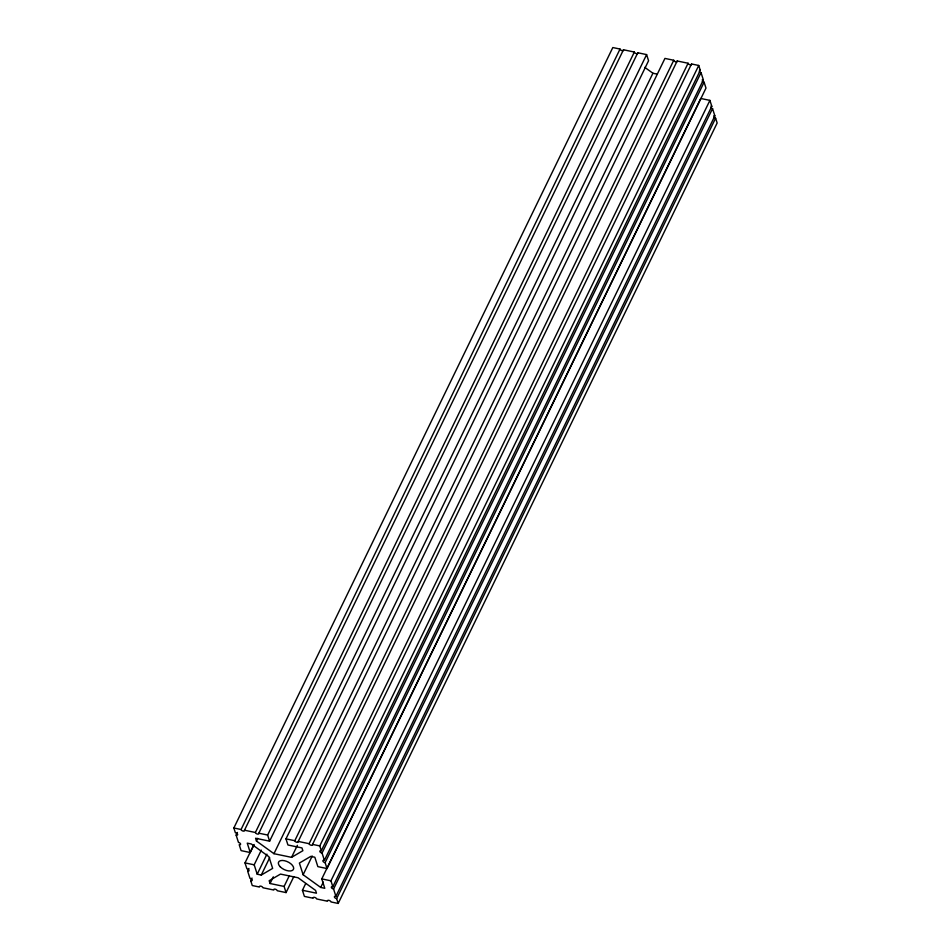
<?xml version="1.0" encoding="UTF-8"?>
<svg xmlns="http://www.w3.org/2000/svg" width="951" height="951" viewBox="0 0 951 951"><rect width="100%" height="100%" fill="white"/><g stroke="black" fill="none" stroke-linecap="round" stroke-linejoin="round"><path stroke-width="1.43" d="M254.155 844.524L250.256 852.536L241.09 850.622L239.2 844.714A1.89 0.975 25.9 0 0 240.555 843.929A1.89 0.975 25.9 0 0 238.463 842.42L236.133 835.121A1.89 0.975 25.9 0 0 237.607 834.36A1.89 0.975 25.9 0 0 235.396 832.826L233.851 827.988L612.813 47.55L620.028 49.06A1.89 0.975 25.9 0 0 622.144 50.653A1.89 0.975 25.9 0 0 623.464 49.773L634.353 52.043A1.89 0.975 25.9 0 0 636.469 53.636A1.89 0.975 25.9 0 0 637.788 52.757L646.609 54.599L648.57 60.733L269.608 841.183L255.569 838.247L256.461 841.041L273.959 853.689L291.553 857.35L302.87 850.705L301.978 847.923L287.939 844.999L285.978 838.865L664.939 58.415L673.76 60.258A1.89 0.975 25.9 0 0 675.876 61.851A1.89 0.975 25.9 0 0 677.183 60.971L688.084 63.242A1.89 0.975 25.9 0 0 690.2 64.846A1.89 0.975 25.9 0 0 691.508 63.967L698.735 65.464L700.281 70.303L321.319 850.753A1.89 0.975 25.9 0 0 319.845 851.514A1.89 0.975 25.9 0 0 322.056 853.047L324.398 860.334A1.89 0.975 25.9 0 0 322.912 861.107A1.89 0.975 25.9 0 0 325.123 862.64L327.013 868.548L317.848 866.634L314.84 857.231L310.763 856.387L299.387 863.068L303.119 874.73L320.713 887.449L324.79 888.305L321.783 878.902L700.744 98.464L709.91 100.378L711.8 106.286L332.838 886.724A1.89 0.975 25.9 0 0 331.364 887.485A1.89 0.975 25.9 0 0 333.575 889.019L335.905 896.317A1.89 0.975 25.9 0 0 334.431 897.078A1.89 0.975 25.9 0 0 336.642 898.612L338.187 903.45L330.972 901.94A1.89 0.975 25.9 0 0 328.856 900.347A1.89 0.975 25.9 0 0 327.536 901.227L316.647 898.957A1.89 0.975 25.9 0 0 314.531 897.364A1.89 0.975 25.9 0 0 313.212 898.243L304.391 896.401L302.43 890.267L305.675 883.586M236.133 835.121L237.429 832.446M233.851 827.988L241.067 829.498L620.028 49.06M241.067 829.498A1.89 0.975 25.9 0 0 243.183 831.091A1.89 0.975 25.9 0 0 244.49 830.211L623.464 49.773M244.49 830.211L255.391 832.482L634.353 52.043M255.391 832.482A1.89 0.975 25.9 0 0 257.507 834.075A1.89 0.975 25.9 0 0 258.815 833.195L637.788 52.757M293.847 876.549L286.061 892.585L277.24 890.742A1.89 0.975 25.9 0 0 275.124 889.149A1.89 0.975 25.9 0 0 273.817 890.029L262.916 887.758A1.89 0.975 25.9 0 0 260.8 886.154A1.89 0.975 25.9 0 0 259.492 887.033L252.265 885.536L250.719 880.697A1.89 0.975 25.9 0 0 252.193 879.937A1.89 0.975 25.9 0 0 249.982 878.403L247.64 871.104A1.89 0.975 25.9 0 0 248.996 870.32A1.89 0.975 25.9 0 0 246.915 868.81L245.013 862.902L253.453 845.522M256.461 841.041L257.757 838.366M247.64 871.104L248.948 868.429M269.608 841.183L267.647 835.037L646.609 54.599M250.256 852.536L247.248 843.133L251.326 843.989L268.907 856.708L272.652 868.382L261.263 875.063L257.198 874.207L254.19 864.816L261.323 850.111M250.719 880.697L252.015 878.023M257.198 874.207L266.922 854.164M261.263 875.063L269.704 857.683M273.959 853.689L652.921 73.239L656.975 74.083M286.061 892.585L284.099 886.439L270.06 883.515L273.306 876.834M285.978 838.865L294.798 840.708L673.76 60.258M294.798 840.708A1.89 0.975 25.9 0 0 296.914 842.301A1.89 0.975 25.9 0 0 298.222 841.421L677.183 60.971M291.553 857.35L297.39 845.32M284.099 886.439L289.294 875.752M298.222 841.421L309.123 843.692L688.084 63.242M309.123 843.692A1.89 0.975 25.9 0 0 311.239 845.284A1.89 0.975 25.9 0 0 312.546 844.405L691.508 63.967M303.119 874.73L312.213 856.031M321.319 850.753L319.774 845.914L698.735 65.464M322.056 853.047L701.018 72.597A1.89 0.975 25.9 0 1 699.247 71.717M324.398 860.334L703.36 79.896L701.018 72.597M325.123 862.64L704.085 82.19A1.89 0.975 25.9 0 1 702.325 81.311M327.013 868.548L705.987 88.098L704.085 82.19M320.713 887.449L323.304 882.112M332.838 886.724L330.948 880.816L709.91 100.378M333.575 889.019L712.537 108.58A1.89 0.975 25.9 0 1 710.766 107.701M335.905 896.317L714.867 115.879L712.537 108.58M336.642 898.612L715.604 118.174A1.89 0.975 25.9 0 1 713.832 117.294M338.187 903.45L717.149 123.012L715.604 118.174M258.815 833.195L267.647 835.037M312.546 844.405L319.774 845.914M245.013 862.902L254.19 864.816M321.783 878.902L330.948 880.816M302.43 890.267L316.469 893.191L315.577 890.409L298.079 877.761L280.486 874.088L269.169 880.733L270.06 883.515M644.754 67.343L652.921 73.239M713.678 115.915A1.89 0.975 25.9 0 1 714.867 115.879M699.413 70.243A1.89 0.975 25.9 0 1 700.281 70.303M710.932 106.215A1.89 0.975 25.9 0 1 711.8 106.286M702.159 79.932A1.89 0.975 25.9 0 1 703.36 79.896M280.319 866.884A8.274 4.256 25.9 0 0 293.324 869.594A8.274 4.256 25.9 0 0 284.408 860.691A8.274 4.256 25.9 0 0 280.319 866.884"/></g></svg>
